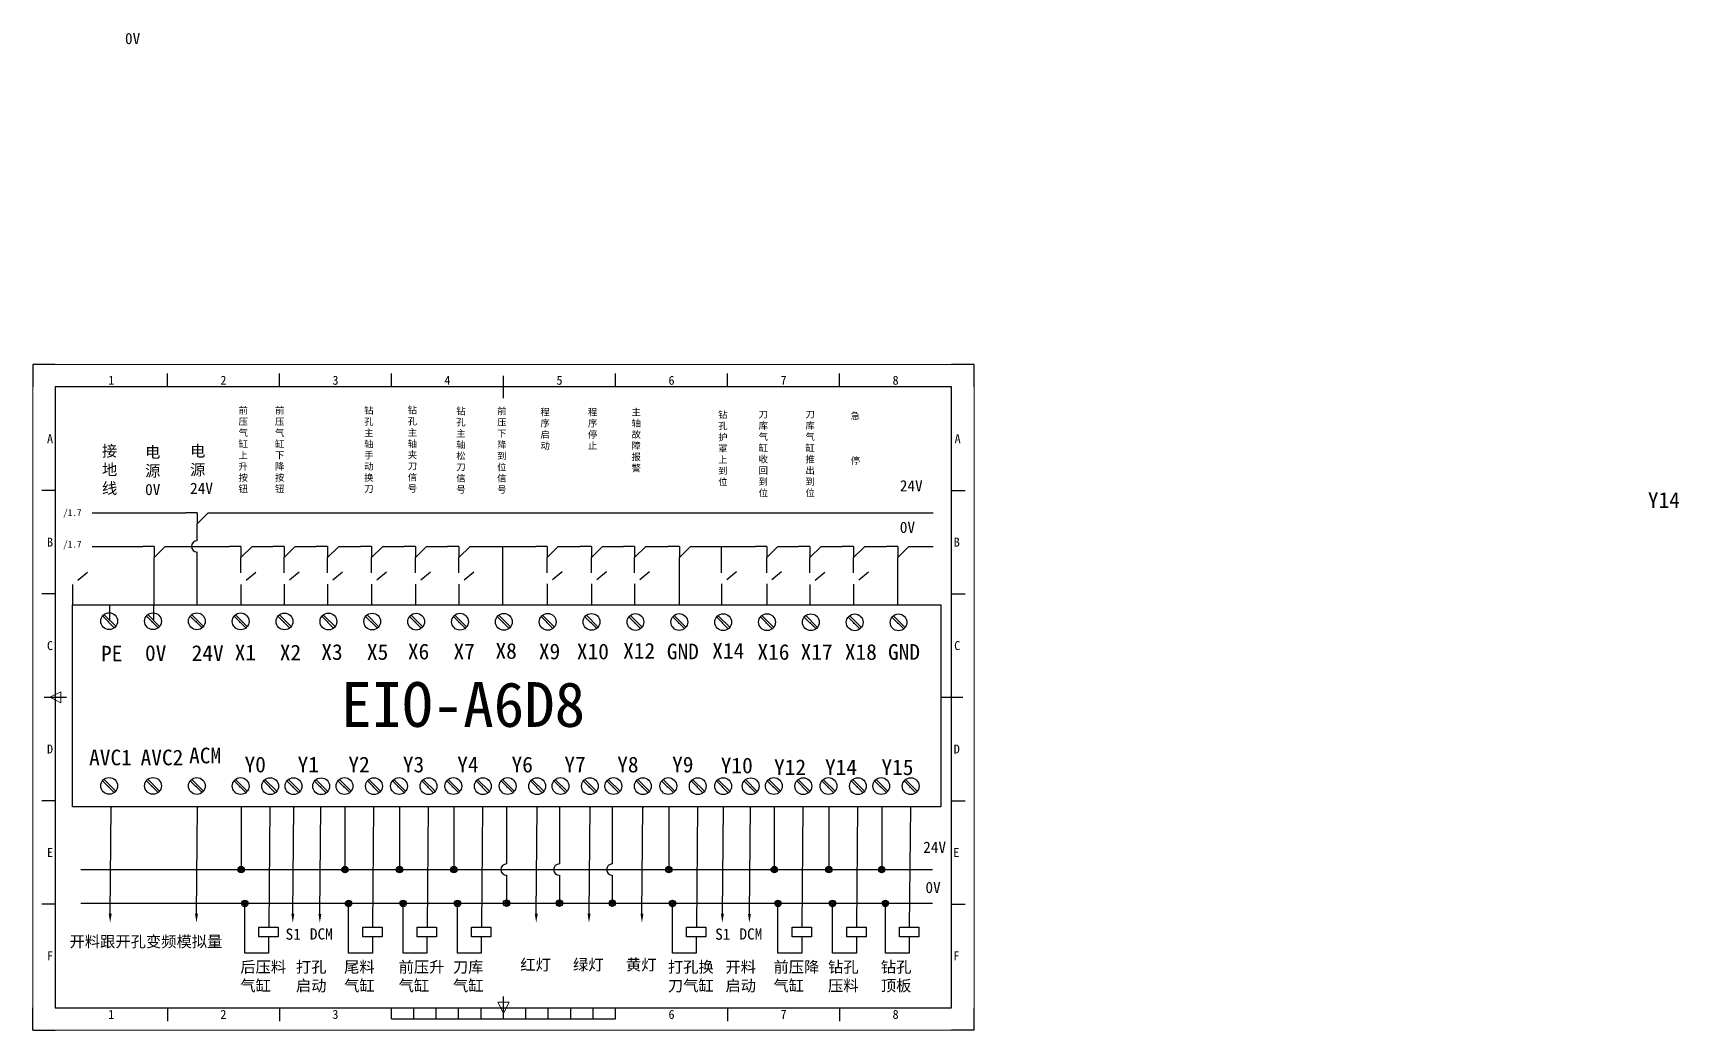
# Model space of a CAD drawing. Header units: millimetres. Extents: x 0 to 735, y 0 to 445.
import ezdxf
from ezdxf import colors
from ezdxf.entities.mleader import LeaderData, LeaderLine
from ezdxf.enums import TextEntityAlignment as Align
from ezdxf.math import Vec2, Vec3

# ---------------------------------------------------------------- set-up
doc = ezdxf.new("R2010")
doc.units = ezdxf.units.MM
doc.header["$LTSCALE"] = 12
doc.layers.add('AE_BOR', color=1, linetype='Continuous', lineweight=30)
doc.layers.add('BLK_0.5mm^2', color=7, linetype='Continuous')
doc.layers.add('SYMS', color=7, linetype='Continuous')
doc.styles.get("Standard").update_dxf_attribs({"font": 'simhei.ttf'})
doc.styles.add('WD', font='simhei.ttf')
doc.styles.add('WD_IEC', font='simhei.ttf')

# ---------------------------------------------------------------- blocks, each defined once
blk = doc.blocks.new('gb_a3')
for p, q in [((410, 287), (10, 287)), ((10, 287), (10, 10)), ((410, 10), (410, 287)), ((10, 10), (410, 10))]:
    blk.add_line(p, q)
at = {"layer": 'AE_BOR'}
for p, q in [((10, 297), (0, 297)), ((0, 297), (0, 287)), ((420, 297), (410, 297)), ((420, 287), (420, 297)), ((0, 0), (0, 10)), ((420, 0), (420, 10)), ((0, 0), (10, 0)), ((420, 0), (410, 0))]:
    blk.add_line(p, q, dxfattribs=at)
at = {"layer": 'AE_BOR', "color": 1, "lineweight": 15}
for p, q in [((0, 297), (420, 297)), ((0, 0), (0, 297)), ((420, 297), (420, 0)), ((7.5, 148.5), (12.5, 151)), ((12.5, 146), (7.5, 148.5)), ((12.5, 151), (12.5, 146)), ((210, 7.5), (207.5, 12.5)), ((207.5, 12.5), (212.5, 12.5)), ((212.5, 12.5), (210, 7.5)), ((420, 0), (0, 0))]:
    blk.add_line(p, q, dxfattribs=at)
at = {"layer": 'AE_BOR', "lineweight": -3}
for p, q in [((60, 287), (60, 293)), ((110, 287), (110, 293)), ((160, 287), (160, 293)), ((260, 287), (260, 293)), ((310, 287), (310, 293)), ((360, 287), (360, 293)), ((10, 240.83), (4, 240.83)), ((410, 240.83), (416, 240.83)), ((10, 194.67), (4, 194.67)), ((410, 194.67), (416, 194.67)), ((10, 102.33), (4, 102.33)), ((410, 102.33), (416, 102.33)), ((10, 56.17), (4, 56.17)), ((410, 56.17), (416, 56.17)), ((60, 10), (60, 4)), ((110, 10), (110, 4)), ((310, 10), (310, 4)), ((360, 10), (360, 4))]:
    blk.add_line(p, q, dxfattribs=at)
at = {"layer": 'AE_BOR', "color": 2, "lineweight": 30}
for p, q in [((210, 282), (210, 292)), ((5, 148.5), (15, 148.5)), ((405, 148.5), (415, 148.5)), ((210, 5), (210, 15)), ((160, 5), (160, 10)), ((170, 5), (170, 10)), ((180, 5), (180, 10)), ((190, 5), (190, 10)), ((200, 5), (200, 10)), ((220, 5), (220, 10)), ((230, 5), (230, 10)), ((240, 5), (240, 10)), ((250, 5), (250, 10)), ((260, 5), (260, 10)), ((160, 5), (260, 5))]:
    blk.add_line(p, q, dxfattribs=at)
at = {"layer": 'AE_BOR', "lineweight": -3, "style": 'WD'}
for s, p in [('1', (35, 288)), ('2', (85, 288)), ('3', (135, 288)), ('4', (185, 288)), ('5', (235, 288)), ('6', (285, 288)), ('7', (335, 288)), ('8', (385, 288)), ('1', (35, 5)), ('2', (85, 5)), ('3', (135, 5)), ('6', (285, 5)), ('7', (335, 5)), ('8', (385, 5))]:
    blk.add_text(s, height=4, dxfattribs=at).set_placement(p, align=Align.CENTER)
for s, p in [('A', (9, 263.92)), ('A', (414.05, 263.92)), ('B', (9, 217.75)), ('B', (413.67, 217.75)), ('C', (9, 171.58)), ('C', (413.86, 171.58)), ('D', (9, 125.42)), ('D', (413.67, 125.42)), ('E', (9, 79.25)), ('E', (413.48, 79.25)), ('F', (9, 33.08)), ('F', (413.48, 33.08))]:
    blk.add_text(s, height=4, dxfattribs=at).set_placement(p, align=Align.MIDDLE_RIGHT)
blk = doc.blocks.new('HT0_184')
for p, q in [((0, 0), (-2.5, 0)), ((0, 0), (0, -2.5)), ((0, -2.5), (2.5, 0))]:
    blk.add_line(p, q)
at = {"style": 'WD_IEC', "flags": 1}
for tag, p in [('X4TERM01', (-2.5, 0)), ('X1TERM01', (2.5, 0)), ('X8TERM01', (0, -2.5)), ('WDWSEQ', (1.53, -1.26))]:
    blk.add_attdef(tag, p, '', height=0.4, dxfattribs=at)
blk = doc.blocks.new('WDDOT')
for radius in [0.72, 0.449, 0.223]:
    blk.add_circle((0, 0), radius)

msp = doc.modelspace()

# ---------------------------------------------------------------- linework, layer by layer
at = {"color": 7, "true_color": 0xffffff}
for p, q in [((17.63, 198.83), (17.63, 189.82)), ((17.63, 198.83), (17.63, 189.82)), ((17.63, 198.83), (17.63, 189.82)), ((17.63, 198.83), (17.63, 189.82)), ((17.63, 198.83), (17.63, 189.82)), ((19.98, 200.79), (24.3, 204.31)), ((19.98, 200.79), (24.3, 204.31)), ((19.98, 200.79), (24.3, 204.31)), ((19.98, 200.79), (24.3, 204.31)), ((19.98, 200.79), (24.3, 204.31)), ((92.79, 198.83), (92.79, 189.82)), ((95.14, 200.79), (99.46, 204.31)), ((112.09, 199.01), (112.09, 190)), ((114.44, 200.97), (118.75, 204.49)), ((131.46, 199.01), (131.46, 190)), ((133.81, 200.97), (138.12, 204.49)), ((151.16, 199.01), (151.16, 190)), ((153.52, 200.97), (157.83, 204.49)), ((170.7, 199.01), (170.7, 190)), ((173.05, 200.97), (177.36, 204.49)), ((190.07, 199.01), (190.07, 190)), ((192.42, 200.97), (196.73, 204.49)), ((229.48, 199.15), (229.48, 190.14)), ((231.83, 201.11), (236.14, 204.63)), ((249.24, 199.15), (249.24, 190.14)), ((251.6, 201.11), (255.91, 204.63)), ((268.51, 199.15), (268.51, 190.14)), ((270.86, 201.11), (275.17, 204.63)), ((307.36, 199.15), (307.36, 190.14)), ((309.72, 201.11), (314.03, 204.63)), ((327.47, 199.15), (327.47, 190.14)), ((329.82, 201.11), (334.13, 204.63)), ((346.73, 198.81), (346.73, 189.81)), ((349.08, 200.77), (353.39, 204.3)), ((366.21, 198.98), (366.21, 189.98)), ((368.57, 200.94), (372.88, 204.47)), ((34.32, 182.84), (34.32, 189.82)), ((53.9, 182.81), (53.9, 189.79)), ((92.91, 99.62), (92.91, 71.61)), ((105.71, 99.62), (105.26, 46.07)), ((139.26, 99.62), (139.26, 71.61)), ((152.05, 99.62), (151.6, 46.07)), ((163.58, 99.62), (163.58, 71.61)), ((176.37, 99.62), (175.92, 46.07)), ((187.83, 99.62), (187.83, 71.61)), ((200.62, 99.62), (200.17, 46.07)), ((283.75, 99.62), (283.75, 71.61)), ((296.54, 99.62), (296.09, 46.07)), ((330.87, 99.62), (330.87, 71.61)), ((343.66, 99.62), (343.21, 46.07)), ((355.24, 99.62), (355.24, 71.61)), ((368.03, 99.62), (367.58, 46.07)), ((378.79, 99.62), (378.79, 71.61)), ((391.59, 99.62), (391.13, 46.07)), ((94.56, 34.39), (94.56, 56.53)), ((140.9, 34.39), (140.9, 56.53)), ((165.22, 34.39), (165.22, 56.53)), ((189.47, 34.39), (189.47, 56.53)), ((285.39, 34.39), (285.39, 56.53)), ((332.51, 34.39), (332.51, 56.53)), ((356.88, 34.39), (356.88, 56.53)), ((380.43, 34.39), (380.43, 56.53)), ((105.2, 41.58), (105.2, 34.39)), ((151.55, 41.58), (151.55, 34.39)), ((175.87, 41.58), (175.87, 34.39)), ((200.11, 41.58), (200.11, 34.39)), ((296.04, 41.58), (296.04, 34.39)), ((343.15, 41.58), (343.15, 34.39)), ((367.52, 41.58), (367.52, 34.39)), ((391.08, 41.58), (391.08, 34.39)), ((105.2, 34.39), (94.56, 34.39)), ((151.55, 34.39), (140.9, 34.39)), ((175.87, 34.39), (165.22, 34.39)), ((200.11, 34.39), (189.47, 34.39)), ((296.04, 34.39), (285.39, 34.39)), ((343.15, 34.39), (332.51, 34.39)), ((367.52, 34.39), (356.88, 34.39)), ((391.08, 34.39), (380.43, 34.39))]:
    msp.add_line(p, q, dxfattribs=at)
for p, q in [((31.05, 184.8), (36.31, 179.55)), ((31.69, 185.46), (36.96, 180.21)), ((50.62, 184.77), (55.89, 179.52)), ((51.27, 185.43), (56.53, 180.18)), ((70.19, 184.74), (75.46, 179.49)), ((70.84, 185.4), (76.1, 180.15)), ((89.77, 184.71), (95.03, 179.46)), ((90.41, 185.37), (95.68, 180.12)), ((109.34, 184.68), (114.61, 179.43)), ((109.99, 185.34), (115.25, 180.09)), ((128.92, 184.65), (134.18, 179.4)), ((129.56, 185.31), (134.83, 180.06)), ((148.49, 184.62), (153.75, 179.37)), ((149.13, 185.28), (154.4, 180.03)), ((168.06, 184.59), (173.33, 179.34)), ((168.71, 185.25), (173.97, 180)), ((187.64, 184.56), (192.9, 179.31)), ((188.28, 185.22), (193.55, 179.97)), ((207.21, 184.53), (212.48, 179.28)), ((207.86, 185.19), (213.12, 179.94)), ((226.78, 184.5), (232.05, 179.25)), ((227.43, 185.16), (232.69, 179.91)), ((246.36, 184.47), (251.62, 179.22)), ((247, 185.13), (252.27, 179.88)), ((265.93, 184.44), (271.2, 179.19)), ((266.58, 185.1), (271.84, 179.85)), ((285.51, 184.41), (290.77, 179.16)), ((286.15, 185.07), (291.42, 179.82)), ((305.08, 184.38), (310.34, 179.13)), ((305.72, 185.04), (310.99, 179.79)), ((324.65, 184.35), (329.92, 179.1)), ((325.3, 185.01), (330.56, 179.76)), ((344.23, 184.32), (349.49, 179.07)), ((344.87, 184.98), (350.14, 179.73)), ((363.8, 184.29), (369.07, 179.04)), ((364.45, 184.95), (369.71, 179.7)), ((383.37, 184.26), (388.64, 179.01)), ((384.02, 184.92), (389.28, 179.67)), ((31.05, 111.28), (36.31, 106.03)), ((31.69, 111.94), (36.96, 106.69)), ((50.62, 111.28), (55.89, 106.03)), ((51.27, 111.94), (56.53, 106.69)), ((70.19, 111.25), (75.46, 106)), ((70.84, 111.91), (76.1, 106.66)), ((89.77, 111.22), (95.03, 105.97)), ((90.41, 111.88), (95.68, 106.63)), ((102.91, 111.19), (108.17, 105.94)), ((103.55, 111.85), (108.82, 106.6)), ((113.37, 111.16), (118.63, 105.91)), ((114.01, 111.82), (119.28, 106.57)), ((125.66, 111.12), (130.93, 105.87)), ((126.31, 111.78), (131.57, 106.53)), ((136.11, 111.22), (141.38, 105.97)), ((136.76, 111.88), (142.02, 106.63)), ((149.25, 111.19), (154.51, 105.94)), ((149.89, 111.85), (155.16, 106.6)), ((160.43, 111.22), (165.7, 105.97)), ((161.08, 111.88), (166.34, 106.63)), ((173.57, 111.19), (178.83, 105.94)), ((174.21, 111.85), (179.48, 106.6)), ((184.68, 111.22), (189.94, 105.97)), ((185.32, 111.88), (190.59, 106.63)), ((197.82, 111.19), (203.08, 105.94)), ((198.46, 111.85), (203.73, 106.6)), ((208.93, 111.22), (214.19, 105.97)), ((209.57, 111.88), (214.84, 106.63)), ((222.07, 111.19), (227.33, 105.94)), ((222.71, 111.85), (227.98, 106.6)), ((232.49, 111.22), (237.75, 105.97)), ((233.13, 111.88), (238.4, 106.63)), ((245.63, 111.19), (250.89, 105.94)), ((246.27, 111.85), (251.54, 106.6)), ((256.1, 111.22), (261.37, 105.97)), ((256.75, 111.88), (262.01, 106.63)), ((269.24, 111.19), (274.51, 105.94)), ((269.89, 111.85), (275.15, 106.6)), ((280.6, 111.22), (285.87, 105.97)), ((281.25, 111.88), (286.51, 106.63)), ((293.74, 111.19), (299.01, 105.94)), ((294.39, 111.85), (299.65, 106.6)), ((305.08, 111.16), (310.35, 105.91)), ((305.73, 111.82), (310.99, 106.57)), ((317.37, 111.12), (322.64, 105.87)), ((318.02, 111.78), (323.28, 106.53)), ((327.72, 111.22), (332.98, 105.97)), ((328.36, 111.88), (333.63, 106.63)), ((340.86, 111.19), (346.12, 105.94)), ((341.5, 111.85), (346.77, 106.6)), ((352.09, 111.22), (357.35, 105.97)), ((352.73, 111.88), (358, 106.63)), ((365.23, 111.19), (370.49, 105.94)), ((365.87, 111.85), (371.14, 106.6)), ((375.65, 111.22), (380.91, 105.97)), ((376.29, 111.88), (381.56, 106.63)), ((388.79, 111.19), (394.05, 105.94)), ((389.43, 111.85), (394.7, 106.6))]:
    msp.add_line(p, q)
for points in [[(17.63, 189.82), (405.14, 189.82), (405.14, 99.62), (17.63, 99.62)], [(100.89, 45.89), (109.52, 45.89), (109.52, 41.58), (100.89, 41.58)], [(147.23, 45.89), (155.86, 45.89), (155.86, 41.58), (147.23, 41.58)], [(171.55, 45.89), (180.18, 45.89), (180.18, 41.58), (171.55, 41.58)], [(195.8, 45.89), (204.43, 45.89), (204.43, 41.58), (195.8, 41.58)], [(291.72, 45.89), (300.36, 45.89), (300.36, 41.58), (291.72, 41.58)], [(338.84, 45.89), (347.47, 45.89), (347.47, 41.58), (338.84, 41.58)], [(363.21, 45.89), (371.84, 45.89), (371.84, 41.58), (363.21, 41.58)], [(386.77, 45.89), (395.4, 45.89), (395.4, 41.58), (386.77, 41.58)]]:
    msp.add_lwpolyline(points, close=True, dxfattribs=at)
for centre in [(34, 182.49), (53.58, 182.46), (73.15, 182.43), (92.72, 182.4), (112.3, 182.37), (131.87, 182.34), (151.44, 182.31), (171.02, 182.28), (190.59, 182.25), (210.17, 182.22), (229.74, 182.19), (249.31, 182.16), (268.89, 182.13), (288.46, 182.1), (308.03, 182.07), (327.61, 182.04), (347.18, 182.01), (366.76, 181.98), (386.33, 181.95), (34, 108.97), (53.58, 108.97), (73.15, 108.94), (92.72, 108.91), (105.86, 108.88), (116.32, 108.85), (128.62, 108.81), (139.07, 108.91), (152.2, 108.88), (163.39, 108.91), (176.52, 108.88), (187.63, 108.91), (200.77, 108.88), (211.88, 108.91), (225.02, 108.88), (235.44, 108.91), (248.58, 108.88), (259.06, 108.91), (272.2, 108.88), (283.56, 108.91), (296.7, 108.88), (308.04, 108.85), (320.33, 108.81), (330.67, 108.91), (343.81, 108.88), (355.04, 108.91), (368.18, 108.88), (378.6, 108.91), (391.74, 108.88)]:
    msp.add_circle(centre, 3.75)
at = {"color": 244, "true_color": 0x991b1e}
for p in [(33.68, 182.18), (53.25, 182.15), (72.83, 182.12), (92.4, 182.09), (111.97, 182.06), (131.55, 182.03), (151.12, 182), (170.7, 181.97), (190.27, 181.94), (209.84, 181.91), (229.42, 181.88), (229.42, 181.88), (248.99, 181.85), (248.99, 181.85), (268.56, 181.82), (268.56, 181.82), (288.14, 181.79), (288.14, 181.79), (307.71, 181.76), (307.71, 181.76), (327.29, 181.73), (327.29, 181.73), (346.86, 181.7), (346.86, 181.7), (366.43, 181.67), (366.43, 181.67), (386.01, 181.64), (386.01, 181.64), (33.68, 108.66), (53.25, 108.66), (72.83, 108.63), (92.4, 108.6), (105.54, 108.57), (116, 108.54), (128.29, 108.49), (138.74, 108.6), (151.88, 108.57), (163.06, 108.6), (176.2, 108.57), (187.31, 108.6), (200.45, 108.57), (211.56, 108.6), (224.7, 108.57), (235.12, 108.6), (248.26, 108.57), (258.74, 108.6), (271.88, 108.57), (283.24, 108.6), (296.38, 108.57), (307.71, 108.54), (320, 108.49), (330.35, 108.6), (343.49, 108.57), (354.72, 108.6), (367.86, 108.57), (378.28, 108.6), (391.42, 108.57)]:
    msp.add_point(p, dxfattribs=at)
at = {"layer": 'BLK_0.5mm^2', "color": 7, "true_color": 0xffffff}
for p, q in [((26.42, 230.86), (68.24, 230.86)), ((78.24, 230.86), (401.7, 230.86)), ((73.24, 218.4), (73.24, 225.86)), ((26.42, 215.86), (49.05, 215.86)), ((59.05, 215.86), (87.79, 215.86)), ((73.24, 189.82), (73.24, 213.32)), ((97.79, 215.86), (107.09, 215.86)), ((117.09, 215.86), (126.46, 215.86)), ((136.46, 215.86), (146.16, 215.86)), ((156.16, 215.86), (165.7, 215.86)), ((175.7, 215.86), (185.07, 215.86)), ((195.07, 215.86), (224.48, 215.86)), ((209.73, 189.82), (209.73, 215.86)), ((234.48, 215.86), (244.24, 215.86)), ((254.24, 215.86), (263.51, 215.86)), ((273.51, 215.86), (283.52, 215.86)), ((293.52, 215.86), (322.47, 215.86)), ((307.36, 204.13), (307.36, 215.86)), ((332.47, 215.86), (341.73, 215.86)), ((351.73, 215.86), (361.21, 215.86)), ((371.21, 215.86), (380.98, 215.86)), ((390.98, 215.86), (401.7, 215.86)), ((54.05, 189.79), (54.05, 210.86)), ((92.79, 204.13), (92.79, 210.86)), ((112.09, 204.13), (112.09, 210.86)), ((131.46, 204.13), (131.46, 210.86)), ((151.16, 204.13), (151.16, 210.86)), ((170.7, 204.13), (170.7, 210.86)), ((190.07, 204.13), (190.07, 210.86)), ((229.48, 204.13), (229.48, 210.86)), ((249.24, 204.13), (249.24, 210.86)), ((268.51, 204.13), (268.51, 210.86)), ((288.52, 189.82), (288.52, 210.86)), ((327.47, 204.13), (327.47, 210.86)), ((346.73, 204.13), (346.73, 210.86)), ((366.21, 204.13), (366.21, 210.86)), ((385.98, 189.82), (385.98, 210.86)), ((211.38, 99.62), (211.38, 74.15)), ((234.94, 99.62), (234.94, 74.15)), ((258.56, 99.62), (258.56, 74.15)), ((21.39, 71.61), (401.41, 71.61)), ((211.38, 69.07), (211.38, 56.61)), ((234.94, 69.07), (234.94, 56.61)), ((258.56, 69.07), (258.56, 56.61)), ((21.39, 56.61), (401.41, 56.61))]:
    msp.add_line(p, q, dxfattribs=at)
for centre in [(73.24, 215.86), (211.38, 71.61), (234.94, 71.61), (258.56, 71.61)]:
    msp.add_arc(centre, 2.54, 90, 270, dxfattribs=at)

# ---------------------------------------------------------------- block references
msp.add_blockref('gb_a3', (0, 0))
at = {"layer": 'BLK_0.5mm^2', "color": 7, "true_color": 0xffffff, "xscale": 2, "yscale": 2, "zscale": 2}
for p in [(73.24, 230.86), (54.05, 215.86), (92.79, 215.86), (112.09, 215.86), (131.46, 215.86), (151.16, 215.86), (170.7, 215.86), (190.07, 215.86), (229.48, 215.86), (249.24, 215.86), (268.51, 215.86), (288.52, 215.86), (327.47, 215.86), (346.73, 215.86), (366.21, 215.86), (385.98, 215.86)]:
    msp.add_blockref('HT0_184', p, dxfattribs=at)
at = {"layer": 'SYMS', "color": 7, "true_color": 0xffffff, "xscale": 2, "yscale": 2, "zscale": 2}
for p in [(92.91, 71.61), (139.26, 71.61), (163.58, 71.61), (187.83, 71.61), (283.75, 71.61), (330.87, 71.61), (355.24, 71.61), (378.79, 71.61), (94.56, 56.53), (140.9, 56.53), (165.22, 56.53), (189.47, 56.53), (211.4, 56.61), (234.96, 56.61), (258.58, 56.61), (285.39, 56.53), (332.51, 56.53), (356.88, 56.53), (380.43, 56.53)]:
    msp.add_blockref('WDDOT', p, dxfattribs=at)

# ---------------------------------------------------------------- texts
at = {"color": 7, "true_color": 0xffffff, "char_height": 5, "attachment_point": 1}
for s, width, insert in [('0V', 0.4084, (41.09, 445.01)), ('接\\P地\\P线', 0.2368, (30.81, 260.99)), ('电\\P源\\P0V', 5, (50.07, 260.43)), ('电\\P源\\P24V', 5, (70.15, 260.93))]:
    msp.add_mtext_dynamic_manual_height_columns(s, width=width, gutter_width=12.5, heights=[0], dxfattribs=dict(at, insert=insert))
at = {"color": 7, "true_color": 0xffffff, "attachment_point": 1}
for s, insert, char_height in [('前\\P压\\P气\\P缸\\P上\\P升\\P按\\P钮', (91.75, 278.04), 3), ('前\\P压\\P气\\P缸\\P下\\P降\\P按\\P钮', (108.03, 278.04), 3), ('钻\\P孔\\P主\\P轴\\P手\\P动\\P换\\P刀', (147.83, 278.04), 3), ('钻\\P孔\\P主\\P轴\\P夹\\P刀\\P信\\P号', (167.27, 278.18), 3), ('钻\\P孔\\P主\\P轴\\P松\\P刀\\P信\\P号', (188.92, 277.74), 3), ('前\\P压\\P下\\P降\\P到\\P位\\P信\\P号', (207.17, 277.74), 3), ('程\\P序\\P启\\P动', (226.48, 277.29), 3), ('24V', (386.88, 245.4), 5), ('/1.7', (13.51, 232.44), 3), ('0V', (386.88, 226.86), 5), ('/1.7', (13.51, 218.31), 3), ('PE', (30.38, 171.51), 7), ('0V', (50.03, 171.77), 7), ('24V', (70.84, 171.77), 7), ('X1', (90.05, 172), 7), ('EIO-A6D8', (137.6, 155.3), 20), ('AVC1', (25.08, 125.16), 7), ('AVC2', (48.05, 125.16), 7), ('ACM', (69.7, 126.04), 7), ('24V', (397.32, 84.1), 5), ('0V', (398.32, 66.15), 5), ('S1', (112.75, 45.31), 5), ('DCM', (123.6, 45.41), 5), ('S1', (304.46, 45.31), 5), ('DCM', (315.31, 45.41), 5), ('开料跟开孔变频模拟量', (16.34, 42), 5), ('后压料\\P气缸', (92.54, 30.65), 5), ('打孔\\P启动', (117.36, 30.65), 5), ('尾料\\P气缸', (138.88, 30.65), 5), ('前压升\\P气缸', (163.2, 30.65), 5), ('开料\\P启动', (309.07, 30.65), 5), ('前压降\\P气缸', (330.49, 30.65), 5), ('钻孔\\P压料', (354.86, 30.65), 5), ('钻孔\\P顶板', (378.42, 30.65), 5)]:
    msp.add_mtext(s, dxfattribs=dict(at, insert=insert, char_height=char_height))
for s, insert, char_height, width in [('程\\P序\\P停\\P止', (247.69, 277.29), 3, 4.0112), ('主\\P轴\\P故\\P障\\P报警', (267.13, 277.29), 3, 4.0112), ('钻\\P孔\\P护\\P罩\\P上\\P到位', (305.81, 276.11), 3, 4.0112), ('刀\\P库气\\P缸收回到位', (323.85, 276.27), 3, 4.0112), ('刀\\P库气\\P缸\\P推\\P出\\P到\\P位', (344.76, 276.27), 3, 4.0112), ('急\\P\\P\\P\\P停', (364.92, 275.59), 3, 4.0112), ('Y14', (720.73, 240.05), 7, 9.8913), ('X2', (110.18, 172), 7, 7.8652), ('X3', (128.7, 172.23), 7, 7.8652), ('X5', (149.06, 172.23), 7, 7.8652), ('X6', (167.35, 172.45), 7, 7.8652), ('X7', (187.71, 172.45), 7, 7.8652), ('X8', (206.43, 172.7), 7, 7.8652), ('X9', (225.79, 172.47), 7, 7.8652), ('X10', (242.76, 172.47), 7, 7.8652), ('X12', (263.41, 172.77), 7, 7.8652), ('GND', (282.91, 172.47), 7, 7.8652), ('X14', (303.16, 172.77), 7, 7.8652), ('X16', (323.35, 172.24), 7, 7.8652), ('X17', (342.62, 172.24), 7, 7.8652), ('X18', (362.35, 172.24), 7, 7.8652), ('GND', (381.62, 172.24), 7, 7.8652), ('Y0', (94.44, 122.01), 7, 9.8913), ('Y1', (118.11, 122.01), 7, 9.8913), ('Y2', (140.78, 122.01), 7, 9.8913), ('Y3', (165.1, 122.01), 7, 9.8913), ('Y4', (189.35, 122.01), 7, 9.8913), ('Y6', (213.6, 122.01), 7, 9.8913), ('Y7', (237.16, 122.01), 7, 9.8913), ('Y8', (260.77, 122.01), 7, 9.8913), ('Y9', (285.27, 122.01), 7, 9.8913), ('Y10', (306.98, 121.6), 7, 9.8913), ('Y12', (330.76, 120.79), 7, 9.8913), ('Y14', (353.51, 120.79), 7, 9.8913), ('Y15', (378.69, 120.79), 7, 9.8913), ('刀库\\P气缸', (187.45, 30.65), 5, 21.0393), ('红灯', (217.48, 31.67), 5, 21.0393), ('绿灯', (241.04, 31.67), 5, 21.0393), ('黄灯', (264.66, 31.67), 5, 21.0393), ('打孔换\\P刀气缸', (283.38, 30.65), 5, 23.8825)]:
    msp.add_mtext(s, dxfattribs=dict(at, insert=insert, char_height=char_height, width=width))

# ---------------------------------------------------------------- leaders
at = {"color": 7, "true_color": 0xffffff}
ml = msp.add_multileader_mtext('Standard', dxfattribs=at)
ml.set_content('', color=(255, 255, 255))
ml.set_leader_properties()
ml.build(insert=Vec2(0, 0))
ml.multileader.update_dxf_attribs({"text_right_attachment_type": 6, "dogleg_length": 0.36})
ctx = ml.context
ctx.base_point, ctx.plane_origin = Vec3(35.27, 99.62), Vec3(34.46, 47.89)
ctx.right_attachment = 6
notes = []
notes.append((ctx, [(0, (1, 1, 0), (34.91, 99.62), (1, 0), 0.36, [(0, [(34.46, 47.89)], 0, [])])]))
ctx.mtext.insert, ctx.mtext.flow_direction = Vec3(37.27, 101.62), 5
ml = msp.add_multileader_mtext('Standard', dxfattribs=at)
ml.set_content('', color=(255, 255, 255))
ml.set_leader_properties()
ml.build(insert=Vec2(0, 0))
ml.multileader.update_dxf_attribs({"text_right_attachment_type": 6, "dogleg_length": 0.36})
ctx = ml.context
ctx.base_point, ctx.plane_origin = Vec3(73.79, 99.62), Vec3(72.98, 47.89)
ctx.right_attachment = 6
notes.append((ctx, [(0, (1, 1, 0), (73.43, 99.62), (1, 0), 0.36, [(0, [(72.98, 47.89)], 0, [])])]))
ctx.mtext.insert, ctx.mtext.flow_direction = Vec3(75.79, 101.62), 5
ml = msp.add_multileader_mtext('Standard', dxfattribs=at)
ml.set_content('', color=(255, 255, 255))
ml.set_leader_properties()
ml.build(insert=Vec2(0, 0))
ml.multileader.update_dxf_attribs({"text_right_attachment_type": 6, "dogleg_length": 0.36})
ctx = ml.context
ctx.base_point, ctx.plane_origin = Vec3(116.78, 99.62), Vec3(115.97, 47.89)
ctx.right_attachment = 6
notes.append((ctx, [(0, (1, 1, 0), (116.42, 99.62), (1, 0), 0.36, [(0, [(115.97, 47.89)], 0, [])])]))
ctx.mtext.insert, ctx.mtext.flow_direction = Vec3(118.78, 101.62), 5
ml = msp.add_multileader_mtext('Standard', dxfattribs=at)
ml.set_content('', color=(255, 255, 255))
ml.set_leader_properties()
ml.build(insert=Vec2(0, 0))
ml.multileader.update_dxf_attribs({"text_right_attachment_type": 6, "dogleg_length": 0.36})
ctx = ml.context
ctx.base_point, ctx.plane_origin = Vec3(128.85, 99.61), Vec3(128.04, 47.87)
ctx.right_attachment = 6
notes.append((ctx, [(0, (1, 1, 0), (128.49, 99.61), (1, 0), 0.36, [(0, [(128.04, 47.87)], 0, [])])]))
ctx.mtext.insert, ctx.mtext.flow_direction = Vec3(130.85, 101.61), 5
ml = msp.add_multileader_mtext('Standard', dxfattribs=at)
ml.set_content('', color=(255, 255, 255))
ml.set_leader_properties()
ml.build(insert=Vec2(0, 0))
ml.multileader.update_dxf_attribs({"text_right_attachment_type": 6, "dogleg_length": 0.36})
ctx = ml.context
ctx.base_point, ctx.plane_origin = Vec3(225.42, 99.62), Vec3(224.6, 47.89)
ctx.right_attachment = 6
notes.append((ctx, [(0, (1, 1, 0), (225.06, 99.62), (1, 0), 0.36, [(0, [(224.6, 47.89)], 0, [])])]))
ctx.mtext.insert, ctx.mtext.flow_direction = Vec3(227.42, 101.62), 5
ml = msp.add_multileader_mtext('Standard', dxfattribs=at)
ml.set_content('', color=(255, 255, 255))
ml.set_leader_properties()
ml.build(insert=Vec2(0, 0))
ml.multileader.update_dxf_attribs({"text_right_attachment_type": 6, "dogleg_length": 0.36})
ctx = ml.context
ctx.base_point, ctx.plane_origin = Vec3(248.98, 99.62), Vec3(248.16, 47.89)
ctx.right_attachment = 6
notes.append((ctx, [(0, (1, 1, 0), (248.62, 99.62), (1, 0), 0.36, [(0, [(248.16, 47.89)], 0, [])])]))
ctx.mtext.insert, ctx.mtext.flow_direction = Vec3(250.98, 101.62), 5
ml = msp.add_multileader_mtext('Standard', dxfattribs=at)
ml.set_content('', color=(255, 255, 255))
ml.set_leader_properties()
ml.build(insert=Vec2(0, 0))
ml.multileader.update_dxf_attribs({"text_right_attachment_type": 6, "dogleg_length": 0.36})
ctx = ml.context
ctx.base_point, ctx.plane_origin = Vec3(272.59, 99.62), Vec3(271.78, 47.89)
ctx.right_attachment = 6
notes.append((ctx, [(0, (1, 1, 0), (272.23, 99.62), (1, 0), 0.36, [(0, [(271.78, 47.89)], 0, [])])]))
ctx.mtext.insert, ctx.mtext.flow_direction = Vec3(274.59, 101.62), 5
ml = msp.add_multileader_mtext('Standard', dxfattribs=at)
ml.set_content('', color=(255, 255, 255))
ml.set_leader_properties()
ml.build(insert=Vec2(0, 0))
ml.multileader.update_dxf_attribs({"text_right_attachment_type": 6, "dogleg_length": 0.36})
ctx = ml.context
ctx.base_point, ctx.plane_origin = Vec3(308.49, 99.62), Vec3(307.68, 47.89)
ctx.right_attachment = 6
notes.append((ctx, [(0, (1, 1, 0), (308.13, 99.62), (1, 0), 0.36, [(0, [(307.68, 47.89)], 0, [])])]))
ctx.mtext.insert, ctx.mtext.flow_direction = Vec3(310.49, 101.62), 5
ml = msp.add_multileader_mtext('Standard', dxfattribs=at)
ml.set_content('', color=(255, 255, 255))
ml.set_leader_properties()
ml.build(insert=Vec2(0, 0))
ml.multileader.update_dxf_attribs({"text_right_attachment_type": 6, "dogleg_length": 0.36})
ctx = ml.context
ctx.base_point, ctx.plane_origin = Vec3(320.57, 99.61), Vec3(319.75, 47.87)
ctx.right_attachment = 6
notes.append((ctx, [(0, (1, 1, 0), (320.21, 99.61), (1, 0), 0.36, [(0, [(319.75, 47.87)], 0, [])])]))
ctx.mtext.insert, ctx.mtext.flow_direction = Vec3(322.57, 101.61), 5
for ctx, leaders in notes:
    for number, flags, end, landing, length, lines in leaders:
        leader = LeaderData()
        leader.index, (leader.has_last_leader_line, leader.has_dogleg_vector, leader.attachment_direction) = number, flags
        leader.last_leader_point, leader.dogleg_vector, leader.dogleg_length = Vec3(end), Vec3(landing), length
        for number, points, colour, breaks in lines:
            line = LeaderLine()
            line.index, line.vertices, line.color, line.breaks = number, Vec3.list(points), colors.encode_raw_color(colour), breaks
            leader.lines.append(line)
        ctx.leaders.append(leader)

doc.saveas('drawing.dxf')
